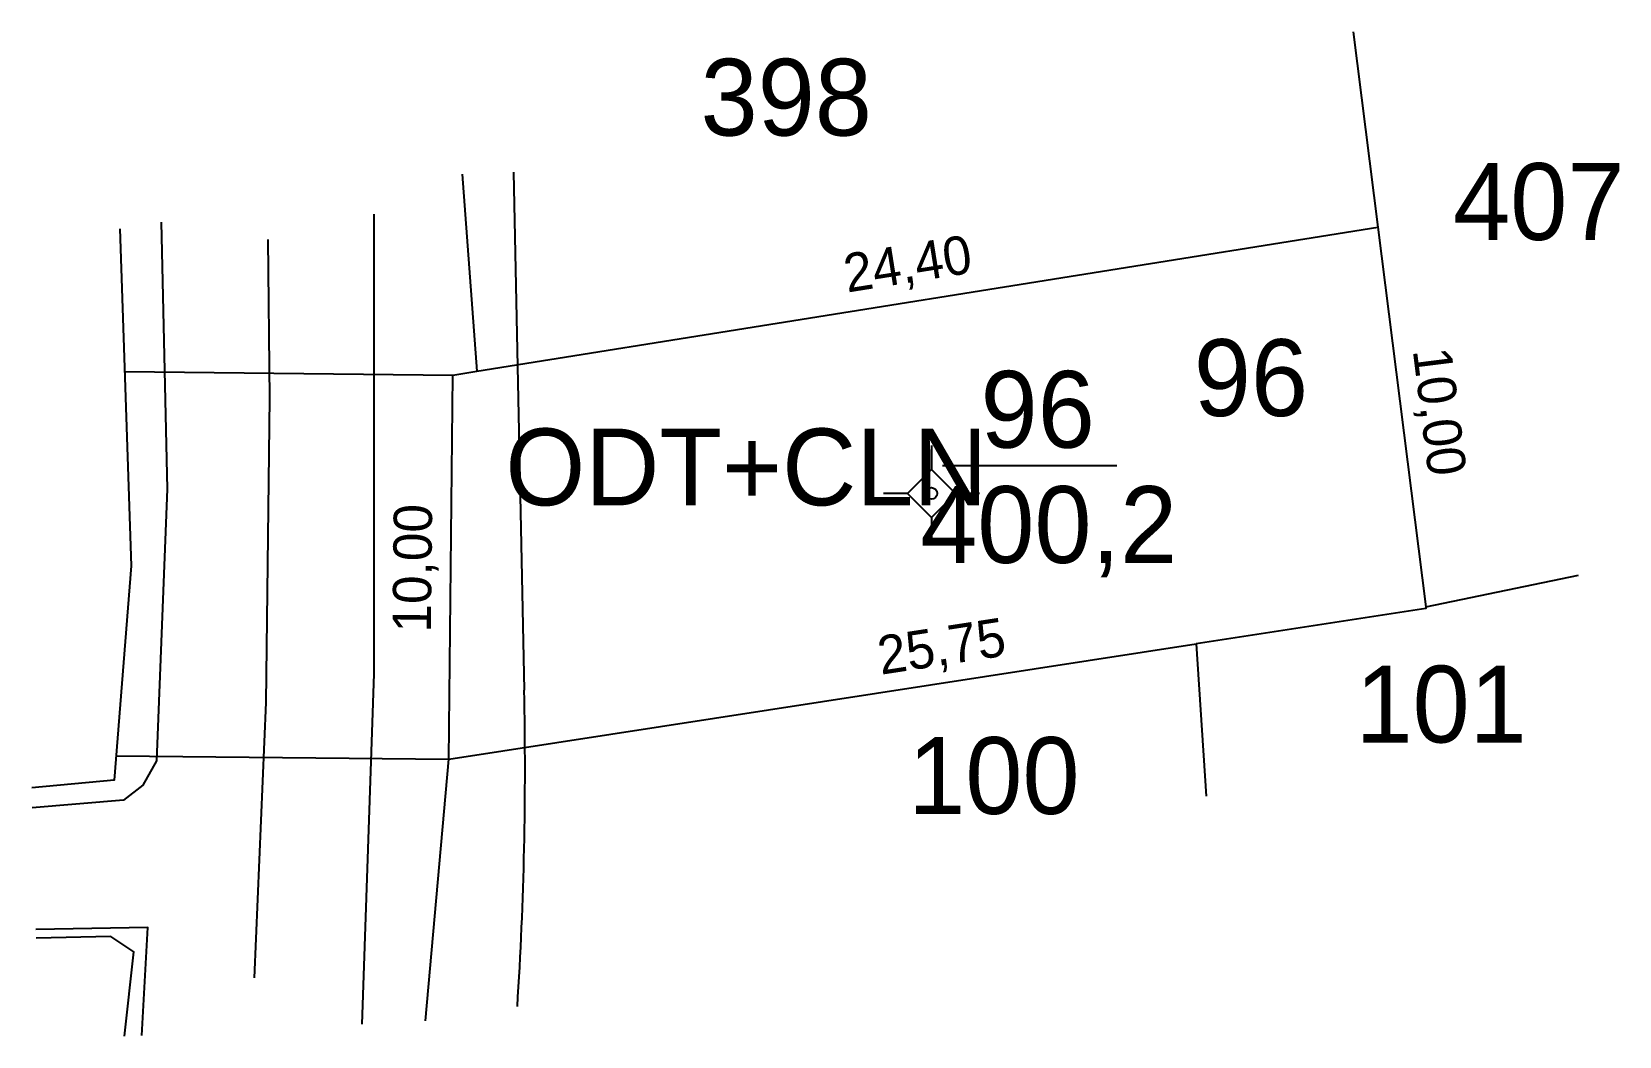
# Model space of a CAD drawing. Extents: x 552016.5 to 552057.8, y 1839793.6 to 1839819.8.
import ezdxf

# ---------------------------------------------------------------- set-up
doc = ezdxf.new("R2010")
doc.units = 0
for name, color, linetype in [('Level 10', 7, 'Continuous'), ('Level 11', 7, 'Continuous'), ('Level 13', 7, 'Continuous'), ('Level 15', 7, 'Continuous'), ('Level 16', 7, 'Continuous'), ('Level 22', 7, 'Continuous'), ('Level 23', 7, 'Continuous'), ('Level 30', 7, 'Continuous'), ('Level 5', 7, 'Continuous')]:
    doc.layers.add(name, color=color, linetype=linetype)

msp = doc.modelspace()

# ---------------------------------------------------------------- linework, layer by layer
at = {"layer": 'Level 10'}
for p, q in [((552028.04, 1839810.92), (552051.509, 1839814.668)), ((552051.509, 1839814.668), (552052.754, 1839804.789)), ((552027.31, 1839800.821), (552046.773, 1839803.823))]:
    msp.add_line(p, q, dxfattribs=at)
for points in [[(552027.31, 1839800.821), (552027.415, 1839810.82), (552028.04, 1839810.92)], [(552052.754, 1839804.789), (552052.759, 1839804.747), (552046.773, 1839803.823)]]:
    msp.add_lwpolyline(points, dxfattribs=at)
at = {"layer": 'Level 11'}
for p, q in [((552039.88, 1839808.99), (552039.88, 1839808.365)), ((552039.88, 1839808.365), (552039.255, 1839807.74)), ((552040.505, 1839807.74), (552039.88, 1839808.365)), ((552039.255, 1839807.74), (552038.63, 1839807.74)), ((552039.255, 1839807.74), (552039.88, 1839807.115)), ((552039.88, 1839807.115), (552040.505, 1839807.74)), ((552041.13, 1839807.74), (552040.505, 1839807.74)), ((552039.88, 1839807.115), (552039.88, 1839806.49))]:
    msp.add_line(p, q, dxfattribs=at)
msp.add_circle((552039.88, 1839807.74), 0.15, dxfattribs=at)
at = {"layer": 'Level 13'}
msp.add_lwpolyline([(552040.172, 1839808.469), (552044.712, 1839808.469)], dxfattribs=at)
at = {"layer": 'Level 16'}
for p, q in [((552050.868, 1839819.759), (552051.509, 1839814.668)), ((552027.662, 1839816.052), (552028.04, 1839810.92)), ((552052.754, 1839804.789), (552056.73, 1839805.61)), ((552046.773, 1839803.823), (552047.033, 1839799.856)), ((552026.708, 1839794.009), (552027.31, 1839800.821))]:
    msp.add_line(p, q, dxfattribs=at)
at = {"layer": 'Level 22'}
for points in [[(552025.362, 1839815.006), (552025.362, 1839803.039), (552025.045, 1839793.92)], [(552019.821, 1839814.799), (552019.98, 1839807.85), (552019.7, 1839800.78), (552019.34, 1839800.14), (552018.84, 1839799.75), (552016.466, 1839799.554)], [(552022.597, 1839814.351), (552022.644, 1839810.216), (552022.548, 1839802.293), (552022.245, 1839795.129)], [(552019.318, 1839793.629), (552019.47, 1839796.44), (552016.559, 1839796.389)]]:
    msp.add_lwpolyline(points, dxfattribs=at)
at = {"layer": 'Level 23'}
for points in [[(552018.747, 1839814.627), (552019.04, 1839805.85), (552018.6, 1839800.27), (552016.451, 1839800.07)], [(552018.869, 1839793.606), (552019.11, 1839795.8), (552018.51, 1839796.2), (552016.566, 1839796.156)]]:
    msp.add_lwpolyline(points, dxfattribs=at)
at = {"layer": 'Level 30'}
msp.add_lwpolyline([(552028.996, 1839816.101), (552029.277, 1839802.616)], dxfattribs=at)
msp.add_arc((551932.548, 1839800.596), 96.75, 356.31493, 1.19661, dxfattribs=at)
at = {"layer": 'Level 5'}
for p, q in [((552018.871, 1839810.91), (552027.415, 1839810.82)), ((552018.651, 1839800.911), (552027.31, 1839800.821))]:
    msp.add_line(p, q, dxfattribs=at)

# ---------------------------------------------------------------- texts
at = {"layer": 'Level 13'}
for s, p in [('398', (552033.87, 1839817.056)), ('407', (552053.468, 1839814.339)), ('96', (552041.162, 1839808.929)), ('ODT+CLN', (552028.786, 1839807.429)), ('400,2', (552039.59, 1839805.929)), ('101', (552050.925, 1839801.254)), ('100', (552039.278, 1839799.394))]:
    msp.add_text(s, height=1.9998, dxfattribs=at).set_placement(p)
at = {"layer": 'Level 15'}
msp.add_text('96', height=1.9998, dxfattribs=at).set_placement((552046.716, 1839809.754))
at = {"layer": 'Level 5'}
for s, rotation, p in [('24,40', 9.0743, (552037.687, 1839812.967)), ('10,00', 277.179, (552052.416, 1839811.47)), ('10,00', 89.4004, (552026.845, 1839804.112)), ('25,75', 8.77, (552038.564, 1839803.016))]:
    msp.add_text(s, height=1, rotation=rotation, dxfattribs=at).set_placement(p)

doc.saveas('drawing.dxf')
